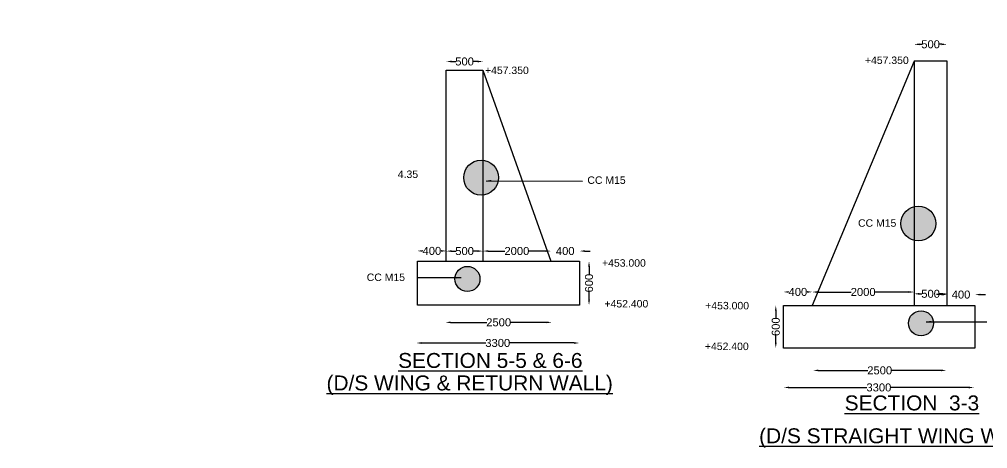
# Model space of a CAD drawing. Header units: millimetres. Extents: x -53150930 to -53115000, y 22133087 to 22151574.
# Drawn here: x -53136280 to -53127204, y 22139132 to 22143157 of the extents above; entities that cross this region are included whole.
import ezdxf

# ---------------------------------------------------------------- set-up
doc = ezdxf.new("R2010")
doc.units = ezdxf.units.MM
doc.header["$MEASUREMENT"] = 0
doc.layers.add('DIMENSION', color=7, linetype='Continuous')
doc.layers.add('DRAWING', color=2, linetype='Continuous')
doc.styles.get("Standard").update_dxf_attribs({"font": 'arial.ttf', "height": 75})
doc.dimstyles.get("Standard").update_dxf_attribs({"dimtxt": 50, "dimasz": 50, "dimexe": 0.18, "dimexo": 0.0625, "dimgap": 0.09, "dimtad": 0, "dimdec": 0, "dimzin": 0, "dimdsep": 46, "dimtxsty": 'Standard', "dimcen": 0.09, "dimse1": 1, "dimse2": 1, "dimadec": 0, "dimazin": 0, "dimtfac": 1, "dimtdec": 0, "dimtofl": 0, "dimtmove": 0, "dimatfit": 3, "dimfxl": 1, "dimtolj": 1, "dimtzin": 0, "dimarcsym": 0})

# ---------------------------------------------------------------- blocks, each defined once
blk = doc.blocks.new('*D78')
at = {"layer": 'Defpoints', "color": 0, "transparency": 16777216}
for p in [(-53129115, 22139719.5), (-53127331.5, 22139705.5), (-53127331.5, 22139701.5)]:
    blk.add_point(p, dxfattribs=at)
at = {"layer": 'DIMENSION', "color": 0, "lineweight": -2, "transparency": 16777216}
for p, q in [((-53129065, 22139705.5), (-53128335.2, 22139705.5)), ((-53127381.5, 22139705.5), (-53128111.3, 22139705.5))]:
    blk.add_line(p, q, dxfattribs=at)
at = {"layer": 'DIMENSION', "color": 0, "transparency": 16777216}
for points in [[(-53129065, 22139713.8), (-53129065, 22139697.2), (-53129115, 22139705.5)], [(-53127381.5, 22139713.8), (-53127381.5, 22139697.2), (-53127331.5, 22139705.5)]]:
    blk.add_solid(points, dxfattribs=at)
at = {"layer": 'DIMENSION', "color": 0, "transparency": 16777216, "insert": (-53128223.2, 22139705.5), "char_height": 75, "attachment_point": 5}
blk.add_mtext('\\A1;3300', dxfattribs=at)
blk = doc.blocks.new('*D79')
at = {"layer": 'Defpoints', "color": 0, "transparency": 16777216}
for p in [(-53128840, 22139878), (-53128840, 22139865.5), (-53127591, 22139864)]:
    blk.add_point(p, dxfattribs=at)
at = {"layer": 'DIMENSION', "color": 0, "lineweight": -2, "transparency": 16777216}
for p, q in [((-53128790, 22139865.5), (-53128328.1, 22139865.5)), ((-53127641, 22139865.5), (-53128102.9, 22139865.5))]:
    blk.add_line(p, q, dxfattribs=at)
at = {"layer": 'DIMENSION', "color": 0, "transparency": 16777216}
for points in [[(-53128790, 22139873.8), (-53128790, 22139857.2), (-53128840, 22139865.5)], [(-53127641, 22139873.8), (-53127641, 22139857.2), (-53127591, 22139865.5)]]:
    blk.add_solid(points, dxfattribs=at)
at = {"layer": 'DIMENSION', "color": 0, "transparency": 16777216, "insert": (-53128215.5, 22139865.5), "char_height": 75, "attachment_point": 5}
blk.add_mtext('\\A1;2500', dxfattribs=at)
blk = doc.blocks.new('*D80')
at = {"layer": 'Defpoints', "color": 0, "transparency": 16777216}
for p in [(-53127323, 22140576), (-53127583.5, 22140474.5), (-53127323, 22140474.5)]:
    blk.add_point(p, dxfattribs=at)
at = {"layer": 'DIMENSION', "color": 0, "lineweight": -2, "transparency": 16777216}
for p, q in [((-53127633.5, 22140576), (-53127683.5, 22140576)), ((-53127273, 22140576), (-53127223, 22140576))]:
    blk.add_line(p, q, dxfattribs=at)
at = {"layer": 'DIMENSION', "color": 0, "transparency": 16777216}
for points in [[(-53127633.5, 22140584.3), (-53127633.5, 22140567.7), (-53127583.5, 22140576)], [(-53127273, 22140584.3), (-53127273, 22140567.7), (-53127323, 22140576)]]:
    blk.add_solid(points, dxfattribs=at)
at = {"layer": 'DIMENSION', "color": 0, "transparency": 16777216, "insert": (-53127453.2, 22140576), "char_height": 75, "attachment_point": 5}
blk.add_mtext('\\A1;400', dxfattribs=at)
blk = doc.blocks.new('*D81')
at = {"layer": 'Defpoints', "color": 0, "transparency": 16777216}
for p in [(-53127893.5, 22140583.5), (-53127893.5, 22140474.5), (-53127583.5, 22140474.5)]:
    blk.add_point(p, dxfattribs=at)
at = {"layer": 'DIMENSION', "color": 0, "lineweight": -2, "transparency": 16777216}
for p, q in [((-53127843.5, 22140583.5), (-53127821.3, 22140583.5)), ((-53127633.5, 22140583.5), (-53127655.7, 22140583.5))]:
    blk.add_line(p, q, dxfattribs=at)
at = {"layer": 'DIMENSION', "color": 0, "transparency": 16777216}
for points in [[(-53127843.5, 22140591.8), (-53127843.5, 22140575.2), (-53127893.5, 22140583.5)], [(-53127633.5, 22140591.8), (-53127633.5, 22140575.2), (-53127583.5, 22140583.5)]]:
    blk.add_solid(points, dxfattribs=at)
at = {"layer": 'DIMENSION', "color": 0, "transparency": 16777216, "insert": (-53127738.5, 22140583.5), "char_height": 75, "attachment_point": 5}
blk.add_mtext('\\A1;500', dxfattribs=at)
blk = doc.blocks.new('*D82')
at = {"layer": 'Defpoints', "color": 0, "transparency": 16777216}
for p in [(-53128847.5, 22140600.4), (-53128847.5, 22140474.5), (-53127893.5, 22140474.5)]:
    blk.add_point(p, dxfattribs=at)
at = {"layer": 'DIMENSION', "color": 0, "lineweight": -2, "transparency": 16777216}
for p, q in [((-53128797.5, 22140600.4), (-53128483.1, 22140600.4)), ((-53127943.5, 22140600.4), (-53128257.9, 22140600.4))]:
    blk.add_line(p, q, dxfattribs=at)
at = {"layer": 'DIMENSION', "color": 0, "transparency": 16777216}
for points in [[(-53128797.5, 22140608.7), (-53128797.5, 22140592.1), (-53128847.5, 22140600.4)], [(-53127943.5, 22140608.7), (-53127943.5, 22140592.1), (-53127893.5, 22140600.4)]]:
    blk.add_solid(points, dxfattribs=at)
at = {"layer": 'DIMENSION', "color": 0, "transparency": 16777216, "insert": (-53128370.5, 22140600.4), "char_height": 75, "attachment_point": 5}
blk.add_mtext('\\A1;2000', dxfattribs=at)
blk = doc.blocks.new('*D83')
at = {"layer": 'Defpoints', "color": 0, "transparency": 16777216}
for p in [(-53129117.5, 22140601), (-53129117.5, 22140474.5), (-53128847.5, 22140474.5)]:
    blk.add_point(p, dxfattribs=at)
at = {"layer": 'DIMENSION', "color": 0, "lineweight": -2, "transparency": 16777216}
for p, q in [((-53129067.5, 22140601), (-53129066.8, 22140601)), ((-53128897.5, 22140601), (-53128898.2, 22140601))]:
    blk.add_line(p, q, dxfattribs=at)
at = {"layer": 'DIMENSION', "color": 0, "transparency": 16777216}
for points in [[(-53129067.5, 22140609.3), (-53129067.5, 22140592.7), (-53129117.5, 22140601)], [(-53128897.5, 22140609.3), (-53128897.5, 22140592.7), (-53128847.5, 22140601)]]:
    blk.add_solid(points, dxfattribs=at)
at = {"layer": 'DIMENSION', "color": 0, "transparency": 16777216, "insert": (-53128982.5, 22140601), "char_height": 75, "attachment_point": 5}
blk.add_mtext('\\A1;400', dxfattribs=at)
blk = doc.blocks.new('*D84')
at = {"layer": 'Defpoints', "color": 0, "transparency": 16777216}
for p in [(-53129189.5, 22140474.5), (-53129117.5, 22140474.5), (-53129117.5, 22140075.5)]:
    blk.add_point(p, dxfattribs=at)
at = {"layer": 'DIMENSION', "color": 0, "lineweight": -2, "transparency": 16777216}
for p, q in [((-53129189.5, 22140424.5), (-53129189.5, 22140358)), ((-53129189.5, 22140125.5), (-53129189.5, 22140192))]:
    blk.add_line(p, q, dxfattribs=at)
at = {"layer": 'DIMENSION', "color": 0, "transparency": 16777216}
for points in [[(-53129197.8, 22140424.5), (-53129181.2, 22140424.5), (-53129189.5, 22140474.5)], [(-53129197.8, 22140125.5), (-53129181.2, 22140125.5), (-53129189.5, 22140075.5)]]:
    blk.add_solid(points, dxfattribs=at)
at = {"layer": 'DIMENSION', "color": 0, "transparency": 16777216, "insert": (-53129189.5, 22140275), "char_height": 75, "attachment_point": 5, "rotation": 90}
blk.add_mtext('\\A1;600', dxfattribs=at)
blk = doc.blocks.new('*D85')
at = {"layer": 'Defpoints', "color": 0, "transparency": 16777216}
for p in [(-53127893.5, 22142922.5), (-53127893.5, 22142764.5), (-53127583.5, 22142764.5)]:
    blk.add_point(p, dxfattribs=at)
at = {"layer": 'DIMENSION', "color": 0, "lineweight": -2, "transparency": 16777216}
for p, q in [((-53127843.5, 22142922.5), (-53127821.3, 22142922.5)), ((-53127633.5, 22142922.5), (-53127655.7, 22142922.5))]:
    blk.add_line(p, q, dxfattribs=at)
at = {"layer": 'DIMENSION', "color": 0, "transparency": 16777216}
for points in [[(-53127843.5, 22142930.8), (-53127843.5, 22142914.2), (-53127893.5, 22142922.5)], [(-53127633.5, 22142930.8), (-53127633.5, 22142914.2), (-53127583.5, 22142922.5)]]:
    blk.add_solid(points, dxfattribs=at)
at = {"layer": 'DIMENSION', "color": 0, "transparency": 16777216, "insert": (-53127738.5, 22142922.5), "char_height": 75, "attachment_point": 5}
blk.add_mtext('\\A1;500', dxfattribs=at)
blk = doc.blocks.new('*D86')
at = {"layer": 'Defpoints', "color": 0, "transparency": 16777216}
for p in [(-53132278, 22142761.5), (-53132278, 22142681), (-53131935, 22142681)]:
    blk.add_point(p, dxfattribs=at)
at = {"layer": 'DIMENSION', "color": 0, "lineweight": -2, "transparency": 16777216}
for p, q in [((-53132228, 22142761.5), (-53132189.3, 22142761.5)), ((-53131985, 22142761.5), (-53132023.7, 22142761.5))]:
    blk.add_line(p, q, dxfattribs=at)
at = {"layer": 'DIMENSION', "color": 0, "transparency": 16777216}
for points in [[(-53132228, 22142769.8), (-53132228, 22142753.2), (-53132278, 22142761.5)], [(-53131985, 22142769.8), (-53131985, 22142753.2), (-53131935, 22142761.5)]]:
    blk.add_solid(points, dxfattribs=at)
at = {"layer": 'DIMENSION', "color": 0, "transparency": 16777216, "insert": (-53132106.5, 22142761.5), "char_height": 75, "attachment_point": 5}
blk.add_mtext('\\A1;500', dxfattribs=at)
blk = doc.blocks.new('*D87')
at = {"layer": 'Defpoints', "color": 0, "transparency": 16777216}
for p in [(-53131029, 22140984.5), (-53131297.5, 22140889), (-53131029, 22140889)]:
    blk.add_point(p, dxfattribs=at)
at = {"layer": 'DIMENSION', "color": 0, "lineweight": -2, "transparency": 16777216}
for p, q in [((-53131347.5, 22140984.5), (-53131397.5, 22140984.5)), ((-53130979, 22140984.5), (-53130929, 22140984.5))]:
    blk.add_line(p, q, dxfattribs=at)
at = {"layer": 'DIMENSION', "color": 0, "transparency": 16777216}
for points in [[(-53131347.5, 22140992.8), (-53131347.5, 22140976.2), (-53131297.5, 22140984.5)], [(-53130979, 22140992.8), (-53130979, 22140976.2), (-53131029, 22140984.5)]]:
    blk.add_solid(points, dxfattribs=at)
at = {"layer": 'DIMENSION', "color": 0, "transparency": 16777216, "insert": (-53131163.2, 22140984.5), "char_height": 75, "attachment_point": 5}
blk.add_mtext('\\A1;400', dxfattribs=at)
blk = doc.blocks.new('*D88')
at = {"layer": 'Defpoints', "color": 0, "transparency": 16777216}
for p in [(-53131029, 22140889), (-53131029, 22140478.5), (-53130940, 22140478.5)]:
    blk.add_point(p, dxfattribs=at)
at = {"layer": 'DIMENSION', "color": 0, "lineweight": -2, "transparency": 16777216}
for p, q in [((-53130940, 22140839), (-53130940, 22140766.8)), ((-53130940, 22140528.5), (-53130940, 22140600.7))]:
    blk.add_line(p, q, dxfattribs=at)
at = {"layer": 'DIMENSION', "color": 0, "transparency": 16777216}
for points in [[(-53130948.3, 22140839), (-53130931.7, 22140839), (-53130940, 22140889)], [(-53130948.3, 22140528.5), (-53130931.7, 22140528.5), (-53130940, 22140478.5)]]:
    blk.add_solid(points, dxfattribs=at)
at = {"layer": 'DIMENSION', "color": 0, "transparency": 16777216, "insert": (-53130940, 22140683.7), "char_height": 75, "attachment_point": 5, "rotation": 90}
blk.add_mtext('\\A1;600', dxfattribs=at)
blk = doc.blocks.new('*D89')
at = {"layer": 'Defpoints', "color": 0, "transparency": 16777216}
for p in [(-53131935, 22140984.5), (-53131935, 22140889), (-53131297.5, 22140889)]:
    blk.add_point(p, dxfattribs=at)
at = {"layer": 'DIMENSION', "color": 0, "lineweight": -2, "transparency": 16777216}
for p, q in [((-53131885, 22140984.5), (-53131728.8, 22140984.5)), ((-53131347.5, 22140984.5), (-53131503.7, 22140984.5))]:
    blk.add_line(p, q, dxfattribs=at)
at = {"layer": 'DIMENSION', "color": 0, "transparency": 16777216}
for points in [[(-53131885, 22140992.8), (-53131885, 22140976.2), (-53131935, 22140984.5)], [(-53131347.5, 22140992.8), (-53131347.5, 22140976.2), (-53131297.5, 22140984.5)]]:
    blk.add_solid(points, dxfattribs=at)
at = {"layer": 'DIMENSION', "color": 0, "transparency": 16777216, "insert": (-53131616.2, 22140984.5), "char_height": 75, "attachment_point": 5}
blk.add_mtext('\\A1;2000', dxfattribs=at)
blk = doc.blocks.new('*D90')
at = {"layer": 'Defpoints', "color": 0, "transparency": 16777216}
for p in [(-53132278, 22140984), (-53132278, 22140889), (-53131935, 22140889)]:
    blk.add_point(p, dxfattribs=at)
at = {"layer": 'DIMENSION', "color": 0, "lineweight": -2, "transparency": 16777216}
for p, q in [((-53132228, 22140984), (-53132189.3, 22140984)), ((-53131985, 22140984), (-53132023.7, 22140984))]:
    blk.add_line(p, q, dxfattribs=at)
at = {"layer": 'DIMENSION', "color": 0, "transparency": 16777216}
for points in [[(-53132228, 22140992.3), (-53132228, 22140975.7), (-53132278, 22140984)], [(-53131985, 22140992.3), (-53131985, 22140975.7), (-53131935, 22140984)]]:
    blk.add_solid(points, dxfattribs=at)
at = {"layer": 'DIMENSION', "color": 0, "transparency": 16777216, "insert": (-53132106.5, 22140984), "char_height": 75, "attachment_point": 5}
blk.add_mtext('\\A1;500', dxfattribs=at)
blk = doc.blocks.new('*D91')
at = {"layer": 'Defpoints', "color": 0, "transparency": 16777216}
for p in [(-53132548, 22140985.5), (-53132548, 22140889), (-53132278, 22140889)]:
    blk.add_point(p, dxfattribs=at)
at = {"layer": 'DIMENSION', "color": 0, "lineweight": -2, "transparency": 16777216}
for p, q in [((-53132498, 22140985.5), (-53132497.3, 22140985.5)), ((-53132328, 22140985.5), (-53132328.7, 22140985.5))]:
    blk.add_line(p, q, dxfattribs=at)
at = {"layer": 'DIMENSION', "color": 0, "transparency": 16777216}
for points in [[(-53132498, 22140993.8), (-53132498, 22140977.2), (-53132548, 22140985.5)], [(-53132328, 22140993.8), (-53132328, 22140977.2), (-53132278, 22140985.5)]]:
    blk.add_solid(points, dxfattribs=at)
at = {"layer": 'DIMENSION', "color": 0, "transparency": 16777216, "insert": (-53132413, 22140985.5), "char_height": 75, "attachment_point": 5}
blk.add_mtext('\\A1;400', dxfattribs=at)
blk = doc.blocks.new('*D92')
at = {"layer": 'Defpoints', "color": 0, "transparency": 16777216}
for p in [(-53132285.5, 22140308), (-53131288, 22140316), (-53131288, 22140316)]:
    blk.add_point(p, dxfattribs=at)
at = {"layer": 'DIMENSION', "color": 0, "lineweight": -2, "transparency": 16777216}
for p, q in [((-53132235.5, 22140316), (-53131899.3, 22140316)), ((-53131338, 22140316), (-53131674.2, 22140316))]:
    blk.add_line(p, q, dxfattribs=at)
at = {"layer": 'DIMENSION', "color": 0, "transparency": 16777216}
for points in [[(-53132235.5, 22140324.3), (-53132235.5, 22140307.7), (-53132285.5, 22140316)], [(-53131338, 22140324.3), (-53131338, 22140307.7), (-53131288, 22140316)]]:
    blk.add_solid(points, dxfattribs=at)
at = {"layer": 'DIMENSION', "color": 0, "transparency": 16777216, "insert": (-53131786.8, 22140316), "char_height": 75, "attachment_point": 5}
blk.add_mtext('\\A1;2500', dxfattribs=at)
blk = doc.blocks.new('*D93')
at = {"layer": 'Defpoints', "color": 0, "transparency": 16777216}
for p in [(-53132559.5, 22140124.5), (-53132559.5, 22140122.5), (-53131031.5, 22140109.5)]:
    blk.add_point(p, dxfattribs=at)
at = {"layer": 'DIMENSION', "color": 0, "lineweight": -2, "transparency": 16777216}
for p, q in [((-53132509.5, 22140122.5), (-53131907.4, 22140122.5)), ((-53131081.5, 22140122.5), (-53131683.6, 22140122.5))]:
    blk.add_line(p, q, dxfattribs=at)
at = {"layer": 'DIMENSION', "color": 0, "transparency": 16777216}
for points in [[(-53132509.5, 22140130.8), (-53132509.5, 22140114.2), (-53132559.5, 22140122.5)], [(-53131081.5, 22140130.8), (-53131081.5, 22140114.2), (-53131031.5, 22140122.5)]]:
    blk.add_solid(points, dxfattribs=at)
at = {"layer": 'DIMENSION', "color": 0, "transparency": 16777216, "insert": (-53131795.5, 22140122.5), "char_height": 75, "attachment_point": 5}
blk.add_mtext('\\A1;3300', dxfattribs=at)

msp = doc.modelspace()

# ---------------------------------------------------------------- hatches: boundary and pattern name
at = {"layer": 'DRAWING'}
h = msp.add_hatch(dxfattribs=at)
h.set_pattern_fill('AR-CONC', color=0, scale=15, style=0)
h.set_pattern_definition([(50, (0, 0), (107.58902739, -9.41282025), [11.25, -123.75]), (355, (0, 0), (-20.81270004, 112.82882006), [9, -99]), (100.4514, (8.97, -0.78), (86.77640726, 103.4159313), [9.5610285, -105.1713168]), (46.1842, (0, 30), (160.0861573, -24.82785215), [16.875, -185.625]), (96.6356, (13.34, 27.93), (140.19940583, 146.11768064), [14.3415432, -157.75695]), (351.1842, (0, 30), (140.19929177, 146.11779014), [13.5, -148.5]), (21, (15, 22.5), (89.53605782, -60.3928336), [11.25, -123.75]), (326, (15, 22.5), (36.49729979, 108.77250676), [9, -99]), (71.4514, (22.46, 17.47), (126.03339429, 48.3795745), [9.5610285, -105.1713168]), (37.5, (0, 0), (1.823978298, 49.934078075), [0, -97.8, 0, -100.5, 0, -99.375]), (7.5, (0, 0), (39.460430616, 59.16175678), [0, -57.3, 0, -95.55, 0, -37.875]), (327.5, (-33.45, 0), (80.073365426, -3.38323076), [0, -37.5, 0, -117, 0, -155.25]), (317.5, (-48.45, 0), (87.4779254, 15.01574735), [0, -48.75, 0, -77.7, 0, -110.25])])
edge = h.paths.add_edge_path()
edge.add_arc((-53123686, 22139876.5), 117.5, 0, 360)
edge = h.paths.add_edge_path()
edge.add_arc((-53127828, 22140307), 117.5, 0, 360)
edge = h.paths.add_edge_path()
edge.add_arc((-53132079.5, 22140723), 117.5, 0, 360)
edge = h.paths.add_edge_path()
edge.add_arc((-53123666.5, 22140804.5), 163.5, 0, 360)
edge = h.paths.add_edge_path()
edge.add_arc((-53127853, 22141242.5), 163.5, 0, 360)
edge = h.paths.add_edge_path()
edge.add_arc((-53131951.5, 22141673), 163.5, 0, 360)
edge = h.paths.add_edge_path()
edge.add_arc((-53144323.1, 22135869), 186, 0, 360)
edge = h.paths.add_edge_path()
edge.add_arc((-53144355.1, 22134941), 114, 0, 360)
edge = h.paths.add_edge_path()
edge.add_arc((-53147698.5, 22135869), 186, 0, 360)
edge = h.paths.add_edge_path()
edge.add_arc((-53147730.5, 22134941), 114, 0, 360)
edge = h.paths.add_edge_path()
edge.add_arc((-53148850.9, 22139309.8), 17, 0, 360)
edge = h.paths.add_edge_path()
edge.add_arc((-53148982.9, 22139224.3), 17, 0, 360)
edge = h.paths.add_edge_path()
edge.add_arc((-53149057.4, 22139065.8), 17, 0, 360)
edge = h.paths.add_edge_path()
edge.add_arc((-53149022.9, 22138880.3), 17, 0, 360)
edge = h.paths.add_edge_path()
edge.add_arc((-53148926.9, 22138794.3), 17, 0, 360)
edge = h.paths.add_edge_path()
edge.add_arc((-53148766.4, 22138725.8), 17, 0, 360)
edge = h.paths.add_edge_path()
edge.add_arc((-53145914.9, 22139271.8), 17, 0, 360)
edge = h.paths.add_edge_path()
edge.add_arc((-53145791.4, 22139126.3), 17, 0, 360)
edge = h.paths.add_edge_path()
edge.add_arc((-53145795.9, 22138924.8), 17, 0, 360)
edge = h.paths.add_edge_path()
edge.add_arc((-53145961.4, 22138755.3), 17, 0, 360)
edge = h.paths.add_edge_path()
edge.add_arc((-53146174.4, 22138724.8), 17, 0, 360)
edge = h.paths.add_edge_path()
edge.add_arc((-53146465.4, 22138724.8), 17, 0, 360)
edge = h.paths.add_edge_path()
edge.add_arc((-53146775.9, 22138724.8), 17, 0, 360)
edge = h.paths.add_edge_path()
edge.add_arc((-53147061.4, 22138724.8), 17, 0, 360)
edge = h.paths.add_edge_path()
edge.add_arc((-53147381.9, 22138724.8), 17, 0, 360)
edge = h.paths.add_edge_path()
edge.add_arc((-53147652.9, 22138724.8), 17, 0, 360)
edge = h.paths.add_edge_path()
edge.add_arc((-53147963.4, 22138724.8), 17, 0, 360)
edge = h.paths.add_edge_path()
edge.add_arc((-53148276.9, 22138724.8), 17, 0, 360)
edge = h.paths.add_edge_path()
edge.add_arc((-53148552.4, 22138724.8), 17, 0, 360)
edge = h.paths.add_edge_path()
edge.add_arc((-53146110.4, 22139329.3), 17, 0, 360)
edge = h.paths.add_edge_path()
edge.add_arc((-53146329.4, 22139329.3), 17, 0, 360)
edge = h.paths.add_edge_path()
edge.add_arc((-53146619.4, 22139329.3), 17, 0, 360)
edge = h.paths.add_edge_path()
edge.add_arc((-53146898.4, 22139329.3), 17, 0, 360)
edge = h.paths.add_edge_path()
edge.add_arc((-53147204.4, 22139329.3), 17, 0, 360)
edge = h.paths.add_edge_path()
edge.add_arc((-53147552.4, 22139329.3), 17, 0, 360)
edge = h.paths.add_edge_path()
edge.add_arc((-53147850.9, 22139329.3), 17, 0, 360)
edge = h.paths.add_edge_path()
edge.add_arc((-53148158.9, 22139329.3), 17, 0, 360)
edge = h.paths.add_edge_path()
edge.add_arc((-53148394.9, 22139329.3), 17, 0, 360)
edge = h.paths.add_edge_path()
edge.add_arc((-53148632.9, 22139329.3), 17, 0, 360)
edge = h.paths.add_edge_path()
edge.add_arc((-53125608, 22136011.5), 93.5, 0, 360)
edge = h.paths.add_edge_path()
edge.add_arc((-53130362.5, 22136278.5), 68.5, 0, 360)
edge = h.paths.add_edge_path()
edge.add_arc((-53128811.5, 22137771.5), 67.5, 0, 360)
edge = h.paths.add_edge_path()
edge.add_arc((-53128902.5, 22134986.5), 120.5, 0, 360)
edge = h.paths.add_edge_path()
edge.add_arc((-53128693, 22135941), 246.5, 0, 360)
edge = h.paths.add_edge_path()
edge.add_arc((-53132253, 22134987), 105, 0, 360)
edge = h.paths.add_edge_path()
edge.add_arc((-53132797.5, 22135939), 249, 0, 360)
edge = h.paths.add_edge_path()
edge.add_arc((-53127497.5, 22138037.5), 14, 0, 360)
edge = h.paths.add_edge_path()
edge.add_arc((-53127497.5, 22138084), 14, 0, 360)
edge = h.paths.add_edge_path()
edge.add_arc((-53127725, 22138037.5), 14, 0, 360)
edge = h.paths.add_edge_path()
edge.add_arc((-53127725, 22138084), 14, 0, 360)
edge = h.paths.add_edge_path()
edge.add_arc((-53127897.5, 22138037.5), 14, 0, 360)
edge = h.paths.add_edge_path()
edge.add_arc((-53127897.5, 22138084), 14, 0, 360)
edge = h.paths.add_edge_path()
edge.add_arc((-53128099.5, 22138037.5), 14, 0, 360)
edge = h.paths.add_edge_path()
edge.add_arc((-53128099.5, 22138084), 14, 0, 360)
edge = h.paths.add_edge_path()
edge.add_arc((-53128280, 22138037.5), 14, 0, 360)
edge = h.paths.add_edge_path()
edge.add_arc((-53128280, 22138084), 14, 0, 360)
edge = h.paths.add_edge_path()
edge.add_arc((-53128450, 22138037.5), 14, 0, 360)
edge = h.paths.add_edge_path()
edge.add_arc((-53128450, 22138084), 14, 0, 360)
edge = h.paths.add_edge_path()
edge.add_arc((-53128667.5, 22138037.5), 14, 0, 360)
edge = h.paths.add_edge_path()
edge.add_arc((-53128667.5, 22138084), 14, 0, 360)
edge = h.paths.add_edge_path()
edge.add_arc((-53128866.5, 22138037.5), 14, 0, 360)
edge = h.paths.add_edge_path()
edge.add_arc((-53128866.5, 22138084), 14, 0, 360)
edge = h.paths.add_edge_path()
edge.add_arc((-53133075, 22137995.5), 14, 0, 360)
edge = h.paths.add_edge_path()
edge.add_arc((-53133075, 22138076.5), 14, 0, 360)
edge = h.paths.add_edge_path()
edge.add_arc((-53133285.5, 22137995.5), 14, 0, 360)
edge = h.paths.add_edge_path()
edge.add_arc((-53133285.5, 22138076.5), 14, 0, 360)
edge = h.paths.add_edge_path()
edge.add_arc((-53133527, 22137995.5), 14, 0, 360)
edge = h.paths.add_edge_path()
edge.add_arc((-53133527, 22138076.5), 14, 0, 360)
edge = h.paths.add_edge_path()
edge.add_arc((-53133738, 22137995.5), 14, 0, 360)
edge = h.paths.add_edge_path()
edge.add_arc((-53133738, 22138076.5), 14, 0, 360)
edge = h.paths.add_edge_path()
edge.add_arc((-53133928, 22137995.5), 14, 0, 360)
edge = h.paths.add_edge_path()
edge.add_arc((-53133928, 22138076.5), 14, 0, 360)
edge = h.paths.add_edge_path()
edge.add_arc((-53127856.5, 22149591), 67.5, 0, 360)
edge = h.paths.add_edge_path()
edge.add_arc((-53127596, 22148325), 162.7, 0, 360)
edge = h.paths.add_edge_path()
edge.add_arc((-53128310, 22147765), 103, 0, 360)
edge = h.paths.add_edge_path()
edge.add_arc((-53133807, 22149031.5), 70, 0, 360)
edge = h.paths.add_edge_path()
edge.add_arc((-53133957.5, 22147849.5), 222, 0, 360)
edge = h.paths.add_edge_path()
edge.add_arc((-53133753, 22146519.5), 111.5, 0, 360)

# ---------------------------------------------------------------- linework, layer by layer
at = {"layer": 'DIMENSION', "color": 0}
for points in [[(-53127583.5, 22140474.5), (-53127583.5, 22142764.5), (-53127893.5, 22142764.5), (-53128847.5, 22140474.5)], [(-53127893.5, 22142764.5), (-53127893.5, 22140474.5)], [(-53132278, 22140889), (-53132278, 22142681), (-53131935, 22142681), (-53131297.5, 22140889)], [(-53131935, 22142681), (-53131935, 22140889)]]:
    msp.add_lwpolyline(points, dxfattribs=at)
for points in [[(-53132548, 22140889), (-53131029, 22140889), (-53131029, 22140478.5), (-53132548, 22140478.5)], [(-53129117.5, 22140474.5), (-53127323, 22140474.5), (-53127323, 22140075.5), (-53129117.5, 22140075.5)]]:
    msp.add_lwpolyline(points, close=True, dxfattribs=at)
for centre, radius in [((-53131951.5, 22141673), 163.5), ((-53127853, 22141242.5), 163.5), ((-53132079.5, 22140723), 117.5), ((-53127828, 22140307), 117.5)]:
    msp.add_circle(centre, radius, dxfattribs=at)

# ---------------------------------------------------------------- texts
for s, height, p in [('+457.350', 70, (-53128353.9, 22142738.3)), ('+457.350', 70, (-53131915, 22142643.7)), ('4.35', 70, (-53132732.5, 22141669.5)), ('CC M15', 70, (-53130955.3, 22141614.3)), ('CC M15', 70, (-53128418.4, 22141212.3)), ('+453.000', 70, (-53130818, 22140837.8)), ('CC M15', 70, (-53133023.5, 22140703.6)), ('+452.400', 70, (-53130795.2, 22140455.6)), ('+453.000', 70, (-53129850.8, 22140437.8)), ('+452.400', 70, (-53129853.8, 22140056.2)), ('%%USECTION 5-5 & 6-6', 140, (-53132729.1, 22139888.8)), ('%%U(D/S WING & RETURN WALL)', 140, (-53133400.4, 22139678)), ('%%USECTION  3-3', 140, (-53128543.9, 22139490.8)), ('%%U(D/S STRAIGHT WING WALL)', 140, (-53129345.6, 22139182.4))]:
    msp.add_text(s, height=height, dxfattribs=at).set_placement(p)

# ---------------------------------------------------------------- dimensions: what is measured, and where the dimension line sits
for base, p1, p2, text, picture, middle in [((-53127893.5, 22142922.5), (-53127583.5, 22142764.5), (-53127893.5, 22142764.5), '500', '*D85', (-53127738.5, 22142922.5)), ((-53132278, 22142761.5), (-53131935, 22142681), (-53132278, 22142681), '500', '*D86', (-53132106.5, 22142761.5)), ((-53132548, 22140985.5), (-53132278, 22140889), (-53132548, 22140889), '400', '*D91', (-53132413, 22140985.5)), ((-53132278, 22140984), (-53131935, 22140889), (-53132278, 22140889), '500', '*D90', (-53132106.5, 22140984)), ((-53131935, 22140984.5), (-53131297.5, 22140889), (-53131935, 22140889), '2000', '*D89', (-53131616.2, 22140984.5)), ((-53131029, 22140984.5), (-53131297.5, 22140889), (-53131029, 22140889), '400', '*D87', (-53131163.2, 22140984.5)), ((-53129117.5, 22140601), (-53128847.5, 22140474.5), (-53129117.5, 22140474.5), '400', '*D83', (-53128982.5, 22140601)), ((-53128847.5, 22140600.4), (-53127893.5, 22140474.5), (-53128847.5, 22140474.5), '2000', '*D82', (-53128370.5, 22140600.4)), ((-53127893.5, 22140583.5), (-53127583.5, 22140474.5), (-53127893.5, 22140474.5), '500', '*D81', (-53127738.5, 22140583.5)), ((-53127323, 22140576), (-53127583.5, 22140474.5), (-53127323, 22140474.5), '400', '*D80', (-53127453.2, 22140576)), ((-53131288, 22140316), (-53132285.5, 22140308), (-53131288, 22140316), '2500', '*D92', (-53131786.8, 22140316)), ((-53132559.5, 22140122.5), (-53131031.5, 22140109.5), (-53132559.5, 22140124.5), '3300', '*D93', (-53131795.5, 22140122.5)), ((-53128840, 22139865.5), (-53127591, 22139864), (-53128840, 22139878), '2500', '*D79', (-53128215.5, 22139865.5)), ((-53127331.5, 22139705.5), (-53129115, 22139719.5), (-53127331.5, 22139701.5), '3300', '*D78', (-53128223.2, 22139705.5))]:
    dim = msp.add_linear_dim(base=base, p1=p1, p2=p2, text=text, dimstyle='Standard', override={"dimtxt": 75}, dxfattribs=at)
    dim.commit()
    dim.dimension.update_dxf_attribs({"geometry": picture, "text_midpoint": middle})
for base, p1, p2, picture, middle in [((-53130940, 22140478.5), (-53131029, 22140889), (-53131029, 22140478.5), '*D88', (-53130940, 22140683.7)), ((-53129189.5, 22140474.5), (-53129117.5, 22140075.5), (-53129117.5, 22140474.5), '*D84', (-53129189.5, 22140275))]:
    dim = msp.add_linear_dim(base=base, p1=p1, p2=p2, angle=90, text='600', dimstyle='Standard', override={"dimtxt": 75}, dxfattribs=at)
    dim.commit()
    dim.dimension.update_dxf_attribs({"geometry": picture, "text_midpoint": middle})

# ---------------------------------------------------------------- leaders
for points in [[(-53131905, 22141643.5), (-53131002, 22141640)], [(-53132138, 22140734.5), (-53132548, 22140734.5)], [(-53127780.5, 22140322), (-53127210, 22140322)]]:
    msp.add_leader(points, dimstyle='Standard', override={"dimtxt": 75}, dxfattribs=at)

doc.saveas('drawing.dxf')
